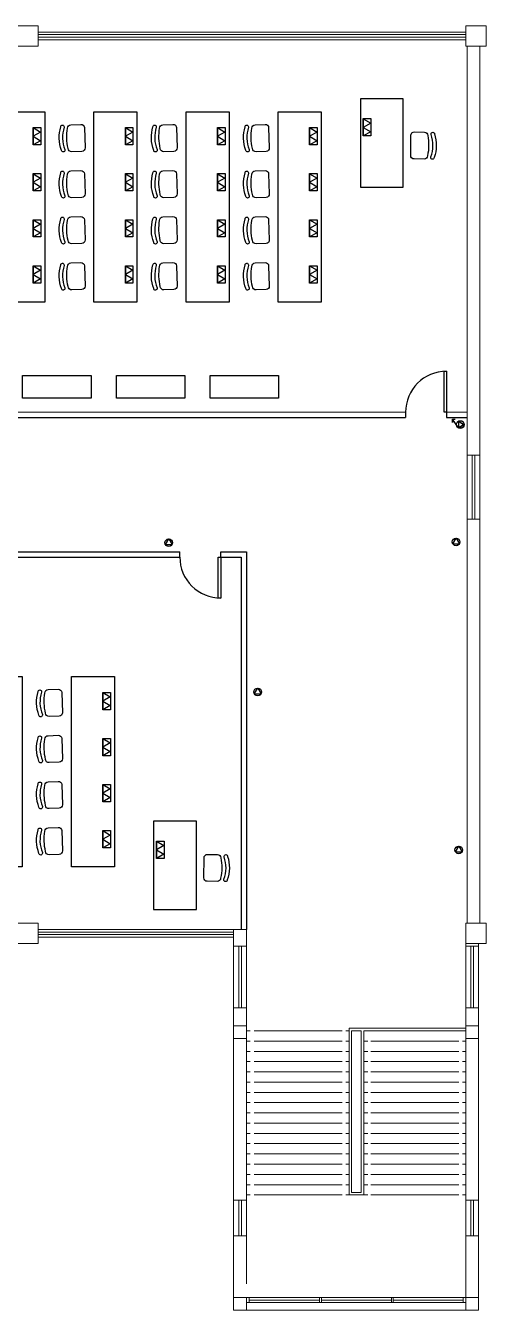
# Model space of a CAD drawing. Header units: millimetres. Extents: x 10.1 to 89.3, y 2.6 to 32.6.
# Drawn here: x 80.3 to 89.3, y 2.61 to 27.71 of the extents above; entities that cross this region are included whole.
import ezdxf

# ---------------------------------------------------------------- set-up
doc = ezdxf.new("R2010")
doc.units = ezdxf.units.MM
doc.layers.add('Mobiliario', color=140, linetype='Continuous')
doc.layers.add('pontos', color=84, linetype='Continuous')

# ---------------------------------------------------------------- blocks, each defined once
blk = doc.blocks.new('*U17')
at = {"layer": 'Mobiliario'}
blk.add_lwpolyline([(-0.42, 1.859), (0.42, 1.859), (0.42, -1.859), (-0.42, -1.859)], close=True, dxfattribs=at)
blk = doc.blocks.new('*U18')
at = {"color": 0, "linetype": 'ByBlock', "lineweight": -2, "transparency": 16777216}
for p in [(0, 0), (1.8, 0), (3.6, 0), (5.4, 0)]:
    blk.add_blockref('*U17', p, dxfattribs=at)
blk = doc.blocks.new('*U48')
at = {"layer": 'Mobiliario'}
blk.add_lwpolyline([(-0.42, 1.859), (0.42, 1.859), (0.42, -1.859), (-0.42, -1.859)], close=True, dxfattribs=at)
blk = doc.blocks.new('*U49')
at = {"color": 0, "linetype": 'ByBlock', "lineweight": -2, "transparency": 16777216}
for p in [(0, 0), (1.8, 0), (3.6, 0), (5.4, 0)]:
    blk.add_blockref('*U48', p, dxfattribs=at)
blk = doc.blocks.new('*U62')
at = {"layer": 'Mobiliario'}
blk.add_lwpolyline([(-0.219, 0.668), (0.219, 0.668), (0.219, -0.668), (-0.219, -0.668)], close=True, dxfattribs=at)
blk = doc.blocks.new('*U63')
at = {"layer": 'Mobiliario', "color": 0, "linetype": 'ByBlock', "lineweight": -2, "transparency": 16777216}
for p in [(0, 0), (0, -1.83), (0, -3.66), (0, -5.49), (0, -7.32)]:
    blk.add_blockref('*U62', p, dxfattribs=at)

msp = doc.modelspace()

# ---------------------------------------------------------------- linework, layer by layer
for p, q in [((87.722, 20.156), (87.722, 20.056)), ((88.522, 20.156), (88.522, 20.056)), ((75.186, 20.056), (87.722, 20.056)), ((88.522, 20.056), (88.922, 20.056)), ((74.112, 17.426), (83.312, 17.426)), ((74.612, 17.326), (83.312, 17.326)), ((83.312, 17.326), (83.312, 17.426)), ((84.112, 17.326), (84.112, 17.426)), ((84.112, 17.426), (84.612, 17.426)), ((84.112, 17.326), (84.512, 17.326)), ((84.512, 17.326), (84.512, 10.049)), ((84.612, 17.426), (84.612, 10.049))]:
    msp.add_line(p, q)
at = {"color": 7, "lineweight": 0}
for points in [[(80.143, 27.308), (80.543, 27.308), (80.543, 27.709), (80.143, 27.709), (80.143, 27.308), (80.143, 27.308)], [(88.897, 27.308), (89.298, 27.308), (89.298, 27.709), (88.897, 27.709), (88.897, 27.308), (88.897, 27.308)], [(75.686, 27.434), (75.686, 20.156), (87.722, 20.156)], [(80.543, 27.584), (88.897, 27.584)], [(80.543, 27.534), (88.897, 27.534)], [(80.543, 27.484), (88.897, 27.484)], [(80.543, 27.434), (88.897, 27.434)], [(88.922, 27.308), (88.922, 20.044), (88.922, 10.174)], [(89.173, 27.308), (89.173, 20.044), (89.173, 10.174)], [(88.522, 20.156), (88.922, 20.156)], [(89.173, 18.065), (88.922, 18.065), (88.922, 19.317), (89.173, 19.317), (89.173, 18.065), (89.173, 18.065)], [(89.023, 19.317), (89.023, 18.065)], [(89.073, 19.317), (89.073, 18.065)], [(80.143, 9.773), (80.543, 9.773), (80.543, 10.174), (80.143, 10.174), (80.143, 9.773), (80.143, 9.773)], [(80.543, 10.049), (84.363, 10.049)], [(84.363, 2.86), (84.363, 10.049)], [(84.363, 9.999), (84.363, 10.049)], [(84.363, 10.049), (84.612, 10.049)], [(84.612, 10.043), (84.612, 3.129)], [(88.897, 9.773), (89.298, 9.773), (89.298, 10.174), (88.897, 10.174), (88.897, 9.773), (88.897, 9.773)], [(80.543, 9.999), (84.363, 9.999)], [(80.543, 9.949), (84.363, 9.949)], [(80.543, 9.899), (84.363, 9.899)], [(84.363, 9.723), (84.614, 9.723)], [(84.464, 9.723), (84.464, 8.521)], [(84.514, 9.723), (84.514, 8.521)], [(88.897, 9.773), (88.897, 2.86)], [(88.897, 9.723), (89.148, 9.723)], [(88.998, 9.723), (88.998, 8.521)], [(89.048, 9.723), (89.048, 8.521)], [(89.148, 9.773), (89.148, 2.86)], [(84.363, 8.521), (84.614, 8.521)], [(88.897, 8.521), (89.148, 8.521)], [(84.614, 7.92), (84.614, 8.17), (84.363, 8.17), (84.363, 7.92), (84.614, 7.92), (84.614, 7.92)], [(84.614, 8.07), (84.689, 8.07)], [(84.764, 8.07), (86.48, 8.07)], [(86.555, 8.07), (86.618, 8.07)], [(86.618, 8.12), (88.897, 8.12)], [(86.618, 4.864), (86.618, 8.12)], [(86.668, 4.914), (86.668, 8.07)], [(86.668, 8.07), (86.856, 8.07)], [(86.856, 8.07), (86.856, 4.914)], [(86.906, 8.07), (88.897, 8.07)], [(86.906, 8.07), (86.906, 4.864)], [(89.148, 7.92), (89.148, 8.17), (88.897, 8.17), (88.897, 7.92), (89.148, 7.92), (89.148, 7.92)], [(84.614, 7.87), (84.689, 7.87)], [(84.764, 7.87), (86.48, 7.87)], [(86.555, 7.87), (86.618, 7.87)], [(86.906, 7.87), (86.981, 7.87)], [(87.044, 7.87), (88.76, 7.87)], [(88.835, 7.87), (88.897, 7.87)], [(84.614, 7.669), (84.689, 7.669)], [(84.764, 7.669), (86.48, 7.669)], [(86.555, 7.669), (86.618, 7.669)], [(86.906, 7.669), (86.981, 7.669)], [(87.044, 7.669), (88.76, 7.669)], [(88.835, 7.669), (88.897, 7.669)], [(84.614, 7.469), (84.689, 7.469)], [(84.764, 7.469), (86.48, 7.469)], [(86.555, 7.469), (86.618, 7.469)], [(86.906, 7.469), (86.981, 7.469)], [(87.044, 7.469), (88.76, 7.469)], [(88.835, 7.469), (88.897, 7.469)], [(84.614, 7.268), (84.689, 7.268)], [(84.614, 7.068), (84.689, 7.068)], [(84.764, 7.268), (86.48, 7.268)], [(84.764, 7.068), (86.48, 7.068)], [(86.555, 7.268), (86.618, 7.268)], [(86.555, 7.068), (86.618, 7.068)], [(86.906, 7.268), (86.981, 7.268)], [(86.906, 7.068), (86.981, 7.068)], [(87.044, 7.268), (88.76, 7.268)], [(87.044, 7.068), (88.76, 7.068)], [(88.835, 7.268), (88.897, 7.268)], [(88.835, 7.068), (88.897, 7.068)], [(84.614, 6.868), (84.689, 6.868)], [(84.764, 6.868), (86.48, 6.868)], [(86.555, 6.868), (86.618, 6.868)], [(86.906, 6.868), (86.981, 6.868)], [(87.044, 6.868), (88.76, 6.868)], [(88.835, 6.868), (88.897, 6.868)], [(84.614, 6.667), (84.689, 6.667)], [(84.764, 6.667), (86.48, 6.667)], [(86.555, 6.667), (86.618, 6.667)], [(86.906, 6.667), (86.981, 6.667)], [(87.044, 6.667), (88.76, 6.667)], [(88.835, 6.667), (88.897, 6.667)], [(84.614, 6.467), (84.689, 6.467)], [(84.764, 6.467), (86.48, 6.467)], [(86.555, 6.467), (86.618, 6.467)], [(86.906, 6.467), (86.981, 6.467)], [(87.044, 6.467), (88.76, 6.467)], [(88.835, 6.467), (88.897, 6.467)], [(84.614, 6.266), (84.689, 6.266)], [(84.614, 6.066), (84.689, 6.066)], [(84.764, 6.266), (86.48, 6.266)], [(84.764, 6.066), (86.48, 6.066)], [(86.555, 6.266), (86.618, 6.266)], [(86.555, 6.066), (86.618, 6.066)], [(86.906, 6.266), (86.981, 6.266)], [(86.906, 6.066), (86.981, 6.066)], [(87.044, 6.266), (88.76, 6.266)], [(87.044, 6.066), (88.76, 6.066)], [(88.835, 6.266), (88.897, 6.266)], [(88.835, 6.066), (88.897, 6.066)], [(84.614, 5.866), (84.689, 5.866)], [(84.764, 5.866), (86.48, 5.866)], [(86.555, 5.866), (86.618, 5.866)], [(86.906, 5.866), (86.981, 5.866)], [(87.044, 5.866), (88.76, 5.866)], [(88.835, 5.866), (88.897, 5.866)], [(84.614, 5.665), (84.689, 5.665)], [(84.764, 5.665), (86.48, 5.665)], [(86.555, 5.665), (86.618, 5.665)], [(86.906, 5.665), (86.981, 5.665)], [(87.044, 5.665), (88.76, 5.665)], [(88.835, 5.665), (88.897, 5.665)], [(84.614, 5.465), (84.689, 5.465)], [(84.764, 5.465), (86.48, 5.465)], [(86.555, 5.465), (86.618, 5.465)], [(86.906, 5.465), (86.981, 5.465)], [(87.044, 5.465), (88.76, 5.465)], [(88.835, 5.465), (88.897, 5.465)], [(84.614, 5.264), (84.689, 5.264)], [(84.614, 5.064), (84.689, 5.064)], [(84.764, 5.264), (86.48, 5.264)], [(84.764, 5.064), (86.48, 5.064)], [(86.555, 5.264), (86.618, 5.264)], [(86.555, 5.064), (86.618, 5.064)], [(86.906, 5.264), (86.981, 5.264)], [(86.906, 5.064), (86.981, 5.064)], [(87.044, 5.264), (88.76, 5.264)], [(87.044, 5.064), (88.76, 5.064)], [(88.835, 5.264), (88.897, 5.264)], [(88.835, 5.064), (88.897, 5.064)], [(84.614, 4.864), (84.689, 4.864)], [(84.764, 4.864), (86.48, 4.864)], [(86.555, 4.864), (86.981, 4.864)], [(86.668, 4.914), (86.856, 4.914)], [(87.044, 4.864), (88.76, 4.864)], [(88.835, 4.864), (88.897, 4.864)], [(84.363, 4.763), (84.614, 4.763)], [(84.464, 4.763), (84.464, 4.062)], [(84.514, 4.763), (84.514, 4.062)], [(88.897, 4.763), (89.148, 4.763)], [(88.998, 4.763), (88.998, 4.062)], [(89.048, 4.763), (89.048, 4.062)], [(84.363, 4.062), (84.614, 4.062)], [(88.897, 4.062), (89.148, 4.062)], [(84.614, 2.609), (84.614, 2.86), (84.363, 2.86), (84.363, 2.609), (84.614, 2.609), (84.614, 2.609)], [(84.363, 2.609), (84.363, 2.86), (84.614, 2.86), (84.614, 2.609), (84.363, 2.609), (84.363, 2.609)], [(84.614, 2.86), (88.897, 2.86)], [(84.664, 2.86), (84.664, 2.76)], [(84.664, 2.81), (86.042, 2.81)], [(86.042, 2.76), (86.042, 2.86)], [(86.079, 2.86), (86.079, 2.76)], [(86.079, 2.81), (87.445, 2.81)], [(87.445, 2.76), (87.445, 2.86)], [(87.482, 2.86), (87.482, 2.76)], [(87.482, 2.81), (88.847, 2.81)], [(88.847, 2.86), (88.847, 2.76)], [(88.897, 2.81), (88.897, 2.86)], [(89.148, 2.609), (89.148, 2.86), (88.897, 2.86), (88.897, 2.609), (89.148, 2.609), (89.148, 2.609)], [(84.614, 2.76), (88.897, 2.76)], [(88.897, 2.609), (84.614, 2.609)]]:
    msp.add_lwpolyline(points, dxfattribs=at)
for points in [[(88.522, 20.956), (88.522, 20.156), (88.472, 20.156), (88.473, 20.956), (88.522, 20.956)], [(84.112, 17.326), (84.112, 16.526), (84.062, 16.526), (84.063, 17.326), (84.112, 17.326)]]:
    msp.add_lwpolyline(points)
for centre, start, end in [((88.522, 20.156), 90, 180), ((84.112, 17.326), 179.9971, 270)]:
    msp.add_arc(centre, 0.8, start, end)
at = {"layer": 'Mobiliario'}
for p, q in [((81.018, 25.768), (81.018, 25.768)), ((82.818, 25.768), (82.818, 25.768)), ((84.618, 25.768), (84.618, 25.768)), ((88.246, 25.101), (88.246, 25.101)), ((81.018, 24.868), (81.018, 24.868)), ((82.818, 24.868), (82.818, 24.868)), ((84.618, 24.868), (84.618, 24.868)), ((81.018, 23.968), (81.018, 23.968)), ((82.818, 23.968), (82.818, 23.968)), ((84.618, 23.968), (84.618, 23.968)), ((81.018, 23.068), (81.018, 23.068)), ((82.818, 23.068), (82.818, 23.068)), ((84.618, 23.068), (84.618, 23.068)), ((80.577, 14.731), (80.577, 14.731)), ((80.577, 13.831), (80.577, 13.831)), ((80.577, 12.931), (80.577, 12.931)), ((80.577, 12.031), (80.577, 12.031)), ((84.205, 10.986), (84.205, 10.986))]:
    msp.add_line(p, q, dxfattribs=at)
for points in [[(87.677, 26.281), (86.84, 26.281), (86.84, 24.553), (87.677, 24.553)], [(83.636, 12.166), (82.799, 12.166), (82.799, 10.438), (83.636, 10.438)]]:
    msp.add_lwpolyline(points, close=True, dxfattribs=at)
for points in [[(81.037, 25.242), (81.037, 25.242, -0.414214), (81.003, 25.273, -0.167087), (80.987, 25.734, -0.414214), (81.018, 25.768, -0.414214), (81.052, 25.736), (81.053, 25.725, 0.175685), (81.068, 25.287), (81.068, 25.276, -0.414214)], [(81.2, 25.247, -0.414214), (81.131, 25.311, -0.100929), (81.118, 25.705, -0.414214), (81.181, 25.773), (81.378, 25.78, -0.414214), (81.447, 25.717), (81.46, 25.322, -0.414214), (81.397, 25.254)], [(82.837, 25.242), (82.837, 25.242, -0.414214), (82.803, 25.273, -0.167087), (82.787, 25.734, -0.414214), (82.818, 25.768, -0.414214), (82.852, 25.736), (82.853, 25.725, 0.175685), (82.868, 25.287), (82.868, 25.276, -0.414214)], [(83, 25.247, -0.414214), (82.931, 25.311, -0.100929), (82.918, 25.705, -0.414214), (82.981, 25.773), (83.178, 25.78, -0.414214), (83.247, 25.717), (83.26, 25.322, -0.414214), (83.197, 25.254)], [(84.637, 25.242), (84.637, 25.242, -0.414214), (84.603, 25.273, -0.167087), (84.587, 25.734, -0.414214), (84.618, 25.768, -0.414214), (84.652, 25.736), (84.653, 25.725, 0.175685), (84.668, 25.287), (84.668, 25.276, -0.414214)], [(84.8, 25.247, -0.414214), (84.731, 25.311, -0.100929), (84.718, 25.705, -0.414214), (84.781, 25.773), (84.978, 25.78, -0.414214), (85.047, 25.717), (85.06, 25.322, -0.414214), (84.997, 25.254)], [(88.09, 25.629, -0.414214), (88.155, 25.563, -0.100929), (88.15, 25.168, -0.414214), (88.083, 25.103), (87.886, 25.105, -0.414214), (87.821, 25.172), (87.826, 25.567, -0.414214), (87.893, 25.632)], [(88.253, 25.627), (88.253, 25.627, -0.414214), (88.286, 25.594, -0.167087), (88.279, 25.133, -0.414214), (88.246, 25.101, -0.414214), (88.214, 25.134), (88.214, 25.145, 0.175685), (88.22, 25.583), (88.22, 25.595, -0.414214)], [(81.037, 24.342), (81.037, 24.342, -0.414214), (81.003, 24.373, -0.167087), (80.987, 24.834, -0.414214), (81.018, 24.868, -0.414214), (81.052, 24.836), (81.053, 24.825, 0.175685), (81.068, 24.387), (81.068, 24.376, -0.414214)], [(81.2, 24.347, -0.414214), (81.131, 24.411, -0.100929), (81.118, 24.805, -0.414214), (81.181, 24.873), (81.378, 24.88, -0.414214), (81.447, 24.817), (81.46, 24.422, -0.414214), (81.397, 24.354)], [(82.837, 24.342), (82.837, 24.342, -0.414214), (82.803, 24.373, -0.167087), (82.787, 24.834, -0.414214), (82.818, 24.868, -0.414214), (82.852, 24.836), (82.853, 24.825, 0.175685), (82.868, 24.387), (82.868, 24.376, -0.414214)], [(83, 24.347, -0.414214), (82.931, 24.411, -0.100929), (82.918, 24.805, -0.414214), (82.981, 24.873), (83.178, 24.88, -0.414214), (83.247, 24.817), (83.26, 24.422, -0.414214), (83.197, 24.354)], [(84.637, 24.342), (84.637, 24.342, -0.414214), (84.603, 24.373, -0.167087), (84.587, 24.834, -0.414214), (84.618, 24.868, -0.414214), (84.652, 24.836), (84.653, 24.825, 0.175685), (84.668, 24.387), (84.668, 24.376, -0.414214)], [(84.8, 24.347, -0.414214), (84.731, 24.411, -0.100929), (84.718, 24.805, -0.414214), (84.781, 24.873), (84.978, 24.88, -0.414214), (85.047, 24.817), (85.06, 24.422, -0.414214), (84.997, 24.354)], [(81.037, 23.442), (81.037, 23.442, -0.414214), (81.003, 23.473, -0.167087), (80.987, 23.934, -0.414214), (81.018, 23.968, -0.414214), (81.052, 23.936), (81.053, 23.925, 0.175685), (81.068, 23.487), (81.068, 23.476, -0.414214)], [(81.2, 23.447, -0.414214), (81.131, 23.511, -0.100929), (81.118, 23.905, -0.414214), (81.181, 23.973), (81.378, 23.98, -0.414214), (81.447, 23.917), (81.46, 23.522, -0.414214), (81.397, 23.454)], [(82.837, 23.442), (82.837, 23.442, -0.414214), (82.803, 23.473, -0.167087), (82.787, 23.934, -0.414214), (82.818, 23.968, -0.414214), (82.852, 23.936), (82.853, 23.925, 0.175685), (82.868, 23.487), (82.868, 23.476, -0.414214)], [(83, 23.447, -0.414214), (82.931, 23.511, -0.100929), (82.918, 23.905, -0.414214), (82.981, 23.973), (83.178, 23.98, -0.414214), (83.247, 23.917), (83.26, 23.522, -0.414214), (83.197, 23.454)], [(84.637, 23.442), (84.637, 23.442, -0.414214), (84.603, 23.473, -0.167087), (84.587, 23.934, -0.414214), (84.618, 23.968, -0.414214), (84.652, 23.936), (84.653, 23.925, 0.175685), (84.668, 23.487), (84.668, 23.476, -0.414214)], [(84.8, 23.447, -0.414214), (84.731, 23.511, -0.100929), (84.718, 23.905, -0.414214), (84.781, 23.973), (84.978, 23.98, -0.414214), (85.047, 23.917), (85.06, 23.522, -0.414214), (84.997, 23.454)], [(81.037, 22.542), (81.037, 22.542, -0.414214), (81.003, 22.573, -0.167087), (80.987, 23.034, -0.414214), (81.018, 23.068, -0.414214), (81.052, 23.036), (81.053, 23.025, 0.175685), (81.068, 22.587), (81.068, 22.576, -0.414214)], [(81.2, 22.547, -0.414214), (81.131, 22.611, -0.100929), (81.118, 23.005, -0.414214), (81.181, 23.073), (81.378, 23.08, -0.414214), (81.447, 23.017), (81.46, 22.622, -0.414214), (81.397, 22.554)], [(82.837, 22.542), (82.837, 22.542, -0.414214), (82.803, 22.573, -0.167087), (82.787, 23.034, -0.414214), (82.818, 23.068, -0.414214), (82.852, 23.036), (82.853, 23.025, 0.175685), (82.868, 22.587), (82.868, 22.576, -0.414214)], [(83, 22.547, -0.414214), (82.931, 22.611, -0.100929), (82.918, 23.005, -0.414214), (82.981, 23.073), (83.178, 23.08, -0.414214), (83.247, 23.017), (83.26, 22.622, -0.414214), (83.197, 22.554)], [(84.637, 22.542), (84.637, 22.542, -0.414214), (84.603, 22.573, -0.167087), (84.587, 23.034, -0.414214), (84.618, 23.068, -0.414214), (84.652, 23.036), (84.653, 23.025, 0.175685), (84.668, 22.587), (84.668, 22.576, -0.414214)], [(84.8, 22.547, -0.414214), (84.731, 22.611, -0.100929), (84.718, 23.005, -0.414214), (84.781, 23.073), (84.978, 23.08, -0.414214), (85.047, 23.017), (85.06, 22.622, -0.414214), (84.997, 22.554)], [(80.595, 14.205), (80.595, 14.205, -0.414214), (80.561, 14.237, -0.167087), (80.545, 14.697, -0.414214), (80.577, 14.731, -0.414214), (80.611, 14.7), (80.611, 14.688, 0.175685), (80.627, 14.251), (80.627, 14.239, -0.414214)], [(80.758, 14.211, -0.414214), (80.69, 14.274, -0.100929), (80.676, 14.669, -0.414214), (80.74, 14.737), (80.937, 14.744, -0.414214), (81.005, 14.681), (81.019, 14.286, -0.414214), (80.956, 14.218)], [(80.595, 13.305), (80.595, 13.305, -0.414214), (80.561, 13.337, -0.167087), (80.545, 13.797, -0.414214), (80.577, 13.831, -0.414214), (80.611, 13.8), (80.611, 13.788, 0.175685), (80.627, 13.351), (80.627, 13.339, -0.414214)], [(80.758, 13.311, -0.414214), (80.69, 13.374, -0.100929), (80.676, 13.769, -0.414214), (80.74, 13.837), (80.937, 13.844, -0.414214), (81.005, 13.781), (81.019, 13.386, -0.414214), (80.956, 13.318)], [(80.595, 12.405), (80.595, 12.405, -0.414214), (80.561, 12.437, -0.167087), (80.545, 12.897, -0.414214), (80.577, 12.931, -0.414214), (80.611, 12.9), (80.611, 12.888, 0.175685), (80.627, 12.451), (80.627, 12.439, -0.414214)], [(80.758, 12.411, -0.414214), (80.69, 12.474, -0.100929), (80.676, 12.869, -0.414214), (80.74, 12.937), (80.937, 12.944, -0.414214), (81.005, 12.881), (81.019, 12.486, -0.414214), (80.956, 12.418)], [(80.595, 11.505), (80.595, 11.505, -0.414214), (80.561, 11.537, -0.167087), (80.545, 11.997, -0.414214), (80.577, 12.031, -0.414214), (80.611, 12), (80.611, 11.988, 0.175685), (80.627, 11.551), (80.627, 11.539, -0.414214)], [(80.758, 11.511, -0.414214), (80.69, 11.574, -0.100929), (80.676, 11.969, -0.414214), (80.74, 12.037), (80.937, 12.044, -0.414214), (81.005, 11.981), (81.019, 11.586, -0.414214), (80.956, 11.518)], [(84.049, 11.514, -0.414214), (84.114, 11.448, -0.100929), (84.109, 11.053, -0.414214), (84.042, 10.988), (83.844, 10.991, -0.414214), (83.78, 11.057), (83.785, 11.452, -0.414214), (83.852, 11.517)], [(84.212, 11.512), (84.212, 11.512, -0.414214), (84.244, 11.479, -0.167087), (84.238, 11.018, -0.414214), (84.205, 10.986, -0.414214), (84.172, 11.019), (84.173, 11.03, 0.175685), (84.178, 11.468), (84.179, 11.48, -0.414214)]]:
    msp.add_lwpolyline(points, format="xyb", close=True, dxfattribs=at)
at = {"layer": 'pontos'}
for p, q in [((86.896, 25.892), (86.896, 25.723)), ((86.896, 25.892), (87.04, 25.805)), ((80.448, 25.717), (80.448, 25.549)), ((80.448, 25.717), (80.592, 25.631)), ((80.592, 25.631), (80.448, 25.549)), ((82.248, 25.717), (82.248, 25.549)), ((82.248, 25.717), (82.392, 25.631)), ((82.392, 25.631), (82.248, 25.549)), ((84.048, 25.717), (84.048, 25.549)), ((84.048, 25.717), (84.192, 25.631)), ((84.192, 25.631), (84.048, 25.549)), ((85.848, 25.717), (85.848, 25.549)), ((85.848, 25.717), (85.992, 25.631)), ((85.992, 25.631), (85.848, 25.549)), ((87.04, 25.805), (86.896, 25.723)), ((86.896, 25.723), (86.896, 25.555)), ((86.896, 25.723), (87.04, 25.636)), ((87.04, 25.636), (86.896, 25.555)), ((80.448, 25.549), (80.448, 25.381)), ((80.448, 25.549), (80.592, 25.462)), ((80.592, 25.462), (80.448, 25.381)), ((82.248, 25.549), (82.248, 25.381)), ((82.248, 25.549), (82.392, 25.462)), ((82.392, 25.462), (82.248, 25.381)), ((84.048, 25.549), (84.048, 25.381)), ((84.048, 25.549), (84.192, 25.462)), ((84.192, 25.462), (84.048, 25.381)), ((85.848, 25.549), (85.848, 25.381)), ((85.848, 25.549), (85.992, 25.462)), ((85.992, 25.462), (85.848, 25.381)), ((80.448, 24.817), (80.448, 24.649)), ((80.448, 24.817), (80.592, 24.731)), ((80.592, 24.731), (80.448, 24.649)), ((80.448, 24.649), (80.448, 24.481)), ((80.448, 24.649), (80.592, 24.562)), ((82.248, 24.817), (82.248, 24.649)), ((82.248, 24.817), (82.392, 24.731)), ((82.392, 24.731), (82.248, 24.649)), ((82.248, 24.649), (82.248, 24.481)), ((82.248, 24.649), (82.392, 24.562)), ((84.048, 24.817), (84.048, 24.649)), ((84.048, 24.817), (84.192, 24.731)), ((84.192, 24.731), (84.048, 24.649)), ((84.048, 24.649), (84.048, 24.481)), ((84.048, 24.649), (84.192, 24.562)), ((85.848, 24.817), (85.848, 24.649)), ((85.848, 24.817), (85.992, 24.731)), ((85.992, 24.731), (85.848, 24.649)), ((85.848, 24.649), (85.848, 24.481)), ((85.848, 24.649), (85.992, 24.562)), ((80.592, 24.562), (80.448, 24.481)), ((82.392, 24.562), (82.248, 24.481)), ((84.192, 24.562), (84.048, 24.481)), ((85.992, 24.562), (85.848, 24.481)), ((80.448, 23.917), (80.448, 23.749)), ((80.448, 23.917), (80.592, 23.831)), ((82.248, 23.917), (82.248, 23.749)), ((82.248, 23.917), (82.392, 23.831)), ((84.048, 23.917), (84.048, 23.749)), ((84.048, 23.917), (84.192, 23.831)), ((85.848, 23.917), (85.848, 23.749)), ((85.848, 23.917), (85.992, 23.831)), ((80.592, 23.831), (80.448, 23.749)), ((80.448, 23.749), (80.448, 23.581)), ((80.448, 23.749), (80.592, 23.662)), ((80.592, 23.662), (80.448, 23.581)), ((82.392, 23.831), (82.248, 23.749)), ((82.248, 23.749), (82.248, 23.581)), ((82.248, 23.749), (82.392, 23.662)), ((82.392, 23.662), (82.248, 23.581)), ((84.192, 23.831), (84.048, 23.749)), ((84.048, 23.749), (84.048, 23.581)), ((84.048, 23.749), (84.192, 23.662)), ((84.192, 23.662), (84.048, 23.581)), ((85.992, 23.831), (85.848, 23.749)), ((85.848, 23.749), (85.848, 23.581)), ((85.848, 23.749), (85.992, 23.662)), ((85.992, 23.662), (85.848, 23.581)), ((80.448, 23.017), (80.448, 22.849)), ((80.448, 23.017), (80.592, 22.931)), ((80.592, 22.931), (80.448, 22.849)), ((80.448, 22.849), (80.448, 22.681)), ((80.448, 22.849), (80.592, 22.762)), ((82.248, 23.017), (82.248, 22.849)), ((82.248, 23.017), (82.392, 22.931)), ((82.392, 22.931), (82.248, 22.849)), ((82.248, 22.849), (82.248, 22.681)), ((82.248, 22.849), (82.392, 22.762)), ((84.048, 23.017), (84.048, 22.849)), ((84.048, 23.017), (84.192, 22.931)), ((84.192, 22.931), (84.048, 22.849)), ((84.048, 22.849), (84.048, 22.681)), ((84.048, 22.849), (84.192, 22.762)), ((85.848, 23.017), (85.848, 22.849)), ((85.848, 23.017), (85.992, 22.931)), ((85.992, 22.931), (85.848, 22.849)), ((85.848, 22.849), (85.848, 22.681)), ((85.848, 22.849), (85.992, 22.762)), ((80.592, 22.762), (80.448, 22.681)), ((82.392, 22.762), (82.248, 22.681)), ((84.192, 22.762), (84.048, 22.681)), ((85.992, 22.762), (85.848, 22.681)), ((88.753, 19.852), (88.636, 20.019)), ((88.636, 20.019), (88.636, 19.958)), ((88.636, 19.958), (88.636, 20.019)), ((88.636, 20.019), (88.69, 20.019)), ((88.753, 19.982), (88.753, 19.85)), ((88.753, 19.982), (88.866, 19.915)), ((88.753, 19.98), (88.753, 19.848)), ((88.753, 19.98), (88.866, 19.912)), ((88.866, 19.915), (88.753, 19.85)), ((88.866, 19.912), (88.753, 19.848)), ((83.031, 17.569), (83.099, 17.682)), ((83.099, 17.682), (83.163, 17.569)), ((88.643, 17.584), (88.711, 17.697)), ((88.643, 17.584), (88.775, 17.584)), ((88.711, 17.697), (88.775, 17.584)), ((83.031, 17.569), (83.163, 17.569)), ((81.807, 14.681), (81.807, 14.513)), ((81.807, 14.681), (81.95, 14.595)), ((81.95, 14.595), (81.807, 14.513)), ((84.766, 14.652), (84.834, 14.765)), ((84.766, 14.652), (84.898, 14.652)), ((84.834, 14.765), (84.898, 14.652)), ((81.807, 14.512), (81.807, 14.344)), ((81.807, 14.512), (81.95, 14.426)), ((81.95, 14.426), (81.807, 14.344)), ((81.807, 13.781), (81.807, 13.613)), ((81.807, 13.781), (81.95, 13.695)), ((81.95, 13.695), (81.807, 13.613)), ((81.807, 13.612), (81.807, 13.444)), ((81.807, 13.612), (81.95, 13.526)), ((81.95, 13.526), (81.807, 13.444)), ((81.807, 12.881), (81.807, 12.713)), ((81.807, 12.881), (81.95, 12.795)), ((81.95, 12.795), (81.807, 12.713)), ((81.807, 12.712), (81.807, 12.544)), ((81.807, 12.712), (81.95, 12.626)), ((81.95, 12.626), (81.807, 12.544)), ((81.807, 11.981), (81.807, 11.813)), ((81.807, 11.981), (81.95, 11.895)), ((81.95, 11.895), (81.807, 11.813)), ((81.807, 11.812), (81.807, 11.644)), ((81.807, 11.812), (81.95, 11.726)), ((81.95, 11.726), (81.807, 11.644)), ((82.855, 11.777), (82.855, 11.608)), ((82.855, 11.777), (82.999, 11.69)), ((82.999, 11.69), (82.855, 11.608)), ((82.855, 11.608), (82.855, 11.44)), ((82.855, 11.608), (82.999, 11.521)), ((88.695, 11.567), (88.763, 11.68)), ((88.695, 11.567), (88.827, 11.567)), ((88.763, 11.68), (88.827, 11.567)), ((82.999, 11.521), (82.855, 11.44))]:
    msp.add_line(p, q, dxfattribs=at)
for points in [[(87.045, 25.893), (87.045, 25.555), (86.896, 25.555), (86.896, 25.893)], [(80.596, 25.719), (80.596, 25.381), (80.448, 25.381), (80.448, 25.719)], [(82.396, 25.719), (82.396, 25.381), (82.248, 25.381), (82.248, 25.719)], [(84.196, 25.719), (84.196, 25.381), (84.048, 25.381), (84.048, 25.719)], [(85.996, 25.719), (85.996, 25.381), (85.848, 25.381), (85.848, 25.719)], [(80.596, 24.819), (80.596, 24.481), (80.448, 24.481), (80.448, 24.819)], [(82.396, 24.819), (82.396, 24.481), (82.248, 24.481), (82.248, 24.819)], [(84.196, 24.819), (84.196, 24.481), (84.048, 24.481), (84.048, 24.819)], [(85.996, 24.819), (85.996, 24.481), (85.848, 24.481), (85.848, 24.819)], [(80.596, 23.919), (80.596, 23.581), (80.448, 23.581), (80.448, 23.919)], [(82.396, 23.919), (82.396, 23.581), (82.248, 23.581), (82.248, 23.919)], [(84.196, 23.919), (84.196, 23.581), (84.048, 23.581), (84.048, 23.919)], [(85.996, 23.919), (85.996, 23.581), (85.848, 23.581), (85.848, 23.919)], [(80.596, 23.019), (80.596, 22.681), (80.448, 22.681), (80.448, 23.019)], [(82.396, 23.019), (82.396, 22.681), (82.248, 22.681), (82.248, 23.019)], [(84.196, 23.019), (84.196, 22.681), (84.048, 22.681), (84.048, 23.019)], [(85.996, 23.019), (85.996, 22.681), (85.848, 22.681), (85.848, 23.019)], [(81.955, 14.683), (81.955, 14.344), (81.807, 14.344), (81.807, 14.683)], [(81.955, 13.783), (81.955, 13.444), (81.807, 13.444), (81.807, 13.783)], [(81.955, 12.883), (81.955, 12.544), (81.807, 12.544), (81.807, 12.883)], [(81.955, 11.983), (81.955, 11.644), (81.807, 11.644), (81.807, 11.983)], [(83.004, 11.778), (83.004, 11.44), (82.855, 11.44), (82.855, 11.778)]]:
    msp.add_lwpolyline(points, close=True, dxfattribs=at)
for centre in [(88.791, 19.917), (88.791, 19.915), (83.096, 17.607), (88.708, 17.622), (84.832, 14.69), (88.761, 11.605)]:
    msp.add_circle(centre, 0.0747, dxfattribs=at)

# ---------------------------------------------------------------- block references
for name, p in [('*U18', (80.254, 24.168)), ('*U49', (76.213, 13.132))]:
    msp.add_blockref(name, p)
at = {"layer": 'Mobiliario', "rotation": 90}
msp.add_blockref('*U63', (77.25, 20.653), dxfattribs=at)

doc.saveas('drawing.dxf')
